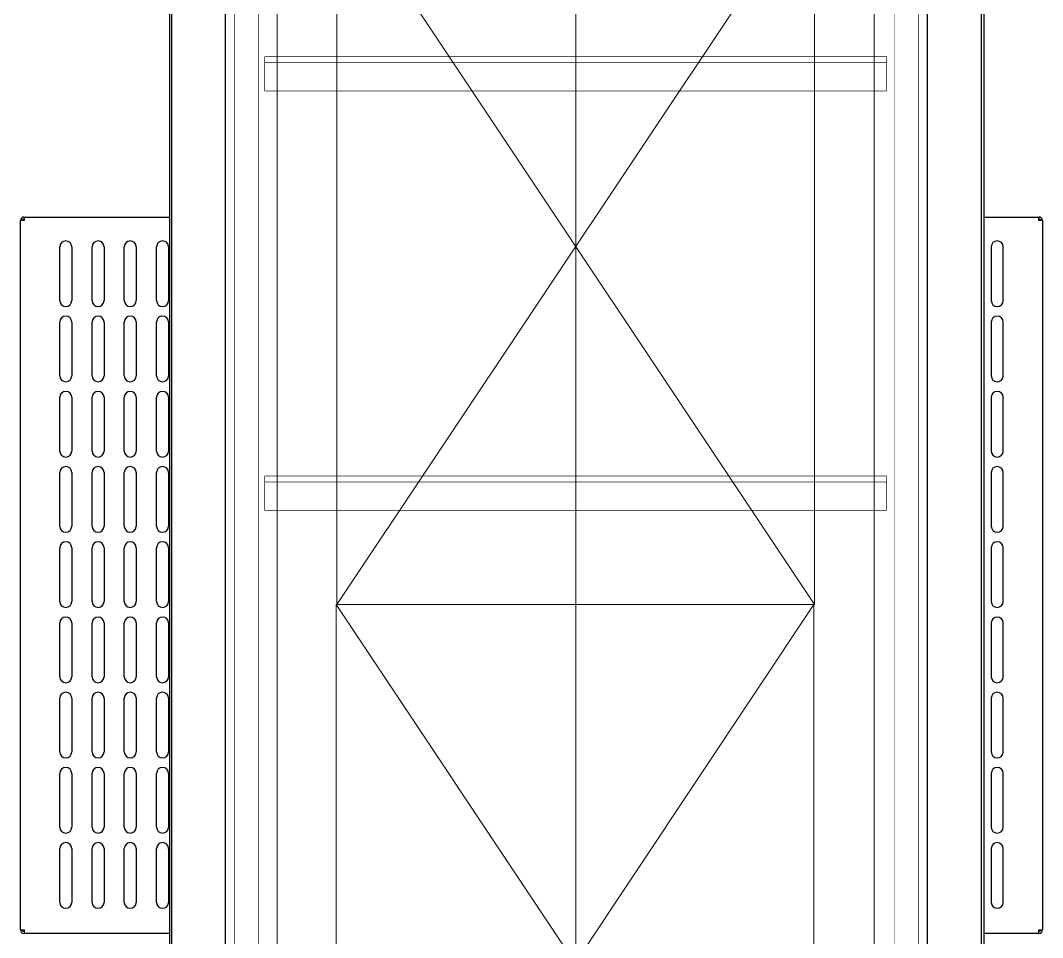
# Model space of a CAD drawing. Header units: millimetres. Extents: x -187347 to 135007, y -6415 to 292048.
# Drawn here: x -67832 to -66976, y 35163 to 35931 of the extents above; entities that cross this region are included whole.
import ezdxf

# ---------------------------------------------------------------- set-up
doc = ezdxf.new("R2010")
doc.units = ezdxf.units.MM
doc.header["$LTSCALE"] = 100
doc.linetypes.add('CENTER', pattern=[50.8, 31.75, -6.35, 6.35, -6.35])
doc.layers.get('0').update_dxf_attribs({"lineweight": 18})
doc.layers.add('Layout Cabinplant', color=30, linetype='Continuous')
doc.layers.add('Layout Kromeka', color=1, linetype='Continuous', lineweight=5)
doc.layers.add('LOGISTICS', color=3, linetype='Continuous', lineweight=18)

# ---------------------------------------------------------------- blocks, each defined once
blk = doc.blocks.new('A$C1d77bf3c')
at = {"color": 0, "ltscale": 20}
for p, q in [((0, 0), (400, 600)), ((0, 600), (400, 0)), ((0, 600), (0, 0)), ((400, 600), (0, 600)), ((400, 0), (400, 600)), ((0, 0), (400, 0))]:
    blk.add_line(p, q, dxfattribs=at)
blk = doc.blocks.new('*U60')
at = {"ltscale": 10}
for p, q in [((1800, 100), (-5400, 100)), ((-5400, -400), (1800, -400))]:
    blk.add_line(p, q, dxfattribs=at)
at = {"color": 4, "linetype": 'CENTER', "ltscale": 10}
blk.add_lwpolyline([(-5400, -150), (1800, -150)], dxfattribs=at)
blk = doc.blocks.new('CP_Whole bird batching')
at = {"layer": 'Layout Cabinplant', "linetype": 'Continuous'}
for p, q in [((-49829.34, -1736.76), (-49829.34, -1739.76)), ((-49829.34, -1736.76), (-49235.34, -1736.76)), ((-49235.34, -1739.76), (-49235.34, -1736.76)), ((-49829.34, -1739.76), (-49832.35, -1739.76)), ((-49832.35, -1861.48), (-49832.35, -1739.76)), ((-49232.34, -1739.76), (-49235.34, -1739.76)), ((-49232.34, -1739.76), (-49232.34, -1861.48)), ((-49806.34, -1769.76), (-49761.34, -1769.76)), ((-49743.34, -1769.76), (-49698.34, -1769.76)), ((-49680.34, -1769.76), (-49635.34, -1769.76)), ((-49617.34, -1769.76), (-49572.34, -1769.76)), ((-49554.34, -1769.76), (-49509.34, -1769.76)), ((-49491.34, -1769.76), (-49446.34, -1769.76)), ((-49428.34, -1769.76), (-49383.34, -1769.76)), ((-49365.34, -1769.76), (-49320.34, -1769.76)), ((-49302.34, -1769.76), (-49257.34, -1769.76)), ((-49761.34, -1779.76), (-49806.34, -1779.76)), ((-49698.34, -1779.76), (-49743.34, -1779.76)), ((-49635.34, -1779.76), (-49680.34, -1779.76)), ((-49572.34, -1779.76), (-49617.34, -1779.76)), ((-49509.34, -1779.76), (-49554.34, -1779.76)), ((-49446.34, -1779.76), (-49491.34, -1779.76)), ((-49383.34, -1779.76), (-49428.34, -1779.76)), ((-49320.34, -1779.76), (-49365.34, -1779.76)), ((-49257.34, -1779.76), (-49302.34, -1779.76)), ((-49806.34, -1796.76), (-49761.34, -1796.76)), ((-49743.34, -1796.76), (-49698.34, -1796.76)), ((-49680.34, -1796.76), (-49635.34, -1796.76)), ((-49617.34, -1796.76), (-49572.34, -1796.76)), ((-49554.34, -1796.76), (-49509.34, -1796.76)), ((-49491.34, -1796.76), (-49446.34, -1796.76)), ((-49428.34, -1796.76), (-49383.34, -1796.76)), ((-49365.34, -1796.76), (-49320.34, -1796.76)), ((-49302.34, -1796.76), (-49257.34, -1796.76)), ((-49761.34, -1806.76), (-49806.34, -1806.76)), ((-49698.34, -1806.76), (-49743.34, -1806.76)), ((-49635.34, -1806.76), (-49680.34, -1806.76)), ((-49572.34, -1806.76), (-49617.34, -1806.76)), ((-49509.34, -1806.76), (-49554.34, -1806.76)), ((-49446.34, -1806.76), (-49491.34, -1806.76)), ((-49383.34, -1806.76), (-49428.34, -1806.76)), ((-49320.34, -1806.76), (-49365.34, -1806.76)), ((-49257.34, -1806.76), (-49302.34, -1806.76)), ((-49806.34, -1823.76), (-49761.34, -1823.76)), ((-49743.34, -1823.76), (-49698.34, -1823.76)), ((-49680.34, -1823.76), (-49635.34, -1823.76)), ((-49617.34, -1823.76), (-49572.34, -1823.76)), ((-49554.34, -1823.76), (-49509.34, -1823.76)), ((-49491.34, -1823.76), (-49446.34, -1823.76)), ((-49428.34, -1823.76), (-49383.34, -1823.76)), ((-49365.34, -1823.76), (-49320.34, -1823.76)), ((-49302.34, -1823.76), (-49257.34, -1823.76)), ((-49761.34, -1833.76), (-49806.34, -1833.76)), ((-49698.34, -1833.76), (-49743.34, -1833.76)), ((-49635.34, -1833.76), (-49680.34, -1833.76)), ((-49572.34, -1833.76), (-49617.34, -1833.76)), ((-49509.34, -1833.76), (-49554.34, -1833.76)), ((-49446.34, -1833.76), (-49491.34, -1833.76)), ((-49383.34, -1833.76), (-49428.34, -1833.76)), ((-49320.34, -1833.76), (-49365.34, -1833.76)), ((-49257.34, -1833.76), (-49302.34, -1833.76)), ((-49806.34, -1850.76), (-49761.34, -1850.76)), ((-49743.34, -1850.76), (-49698.34, -1850.76)), ((-49680.34, -1850.76), (-49635.34, -1850.76)), ((-49617.34, -1850.76), (-49572.34, -1850.76)), ((-49554.34, -1850.76), (-49509.34, -1850.76)), ((-49491.34, -1850.76), (-49446.34, -1850.76)), ((-49428.34, -1850.76), (-49383.34, -1850.76)), ((-49365.34, -1850.76), (-49320.34, -1850.76)), ((-49302.34, -1850.76), (-49257.34, -1850.76)), ((-45816.31, -1861.48), (-49954.87, -1861.48)), ((-49950.37, -1863.48), (-45816.31, -1863.48)), ((-49761.34, -1860.76), (-49806.34, -1860.76)), ((-49698.34, -1860.76), (-49743.34, -1860.76)), ((-49635.34, -1860.76), (-49680.34, -1860.76)), ((-49572.34, -1860.76), (-49617.34, -1860.76)), ((-49509.34, -1860.76), (-49554.34, -1860.76)), ((-49446.34, -1860.76), (-49491.34, -1860.76)), ((-49383.34, -1860.76), (-49428.34, -1860.76)), ((-49320.34, -1860.76), (-49365.34, -1860.76)), ((-49257.34, -1860.76), (-49302.34, -1860.76)), ((-45590.08, -1908.26), (-49944.87, -1908.26)), ((-45590.08, -2496.09), (-50212.76, -2496.09)), ((-45816.31, -2541.48), (-50071.58, -2541.48)), ((-45816.31, -2543.48), (-50071.58, -2543.48)), ((-49832.34, -2589.76), (-49832.34, -2543.48)), ((-49761.34, -2549.76), (-49806.34, -2549.76)), ((-49698.34, -2549.76), (-49743.34, -2549.76)), ((-49635.34, -2549.76), (-49680.34, -2549.76)), ((-49572.34, -2549.76), (-49617.34, -2549.76)), ((-49509.34, -2549.76), (-49554.34, -2549.76)), ((-49446.34, -2549.76), (-49491.34, -2549.76)), ((-49383.34, -2549.76), (-49428.34, -2549.76)), ((-49320.34, -2549.76), (-49365.34, -2549.76)), ((-49257.34, -2549.76), (-49302.34, -2549.76)), ((-49232.34, -2543.48), (-49232.34, -2589.76)), ((-49806.34, -2559.76), (-49761.34, -2559.76)), ((-49743.34, -2559.76), (-49698.34, -2559.76)), ((-49680.34, -2559.76), (-49635.34, -2559.76)), ((-49617.34, -2559.76), (-49572.34, -2559.76)), ((-49554.34, -2559.76), (-49509.34, -2559.76)), ((-49491.34, -2559.76), (-49446.34, -2559.76)), ((-49428.34, -2559.76), (-49383.34, -2559.76)), ((-49365.34, -2559.76), (-49320.34, -2559.76)), ((-49302.34, -2559.76), (-49257.34, -2559.76)), ((-49832.34, -2588.89), (-49832.34, -2589.76)), ((-49832.34, -2589.76), (-49829.34, -2589.76)), ((-49829.34, -2589.76), (-49829.34, -2592.76)), ((-49235.34, -2592.76), (-49829.34, -2592.76)), ((-49235.34, -2589.76), (-49232.34, -2589.76)), ((-49235.34, -2592.76), (-49235.34, -2589.76))]:
    blk.add_line(p, q, dxfattribs=at)
at = {"layer": 'Layout Cabinplant', "linetype": 'Continuous', "const_width": 0.5}
for points in [[(-45585.47, -1916.26), (-50181.78, -1916.26)], [(-45585.47, -1936.26), (-50181.78, -1936.26)], [(-49478.1, -2462.26), (-49478.1, -1941.26)], [(-49478.1, -1941.26), (-49454.17, -1941.26)], [(-49454.17, -2462.26), (-49454.17, -1941.26)], [(-49454.17, -1941.26), (-49449.23, -1941.26)], [(-49449.23, -2462.26), (-49449.23, -1941.26)], [(-49126.88, -2462.26), (-49126.88, -1941.26)], [(-49126.88, -1941.26), (-49102.94, -1941.26)], [(-49102.94, -2462.26), (-49102.94, -1941.26)], [(-49102.94, -1941.26), (-49098, -1941.26)], [(-49098, -2462.26), (-49098, -1941.26)], [(-49478.1, -2462.26), (-49454.17, -2462.26)], [(-49454.17, -2462.26), (-49449.23, -2462.26)], [(-49126.88, -2462.26), (-49102.94, -2462.26)], [(-49102.94, -2462.26), (-49098, -2462.26)], [(-45585.42, -2468.76), (-50182.02, -2468.76)], [(-45585.42, -2488.76), (-50182.02, -2488.76)]]:
    blk.add_lwpolyline(points, dxfattribs=at)
at = {"layer": 'Layout Cabinplant', "linetype": 'Continuous'}
for centre, radius, start, end in [((-49829.35, -1739.76), 3, 89.92598, 179.92607), ((-49235.34, -1739.76), 3, 0, 90), ((-49829.34, -1739.76), 1.5, 90, 180), ((-49235.34, -1739.76), 1.5, 0, 90), ((-49806.34, -1774.76), 5, 90, 270), ((-49761.34, -1774.76), 5, 270, 90), ((-49743.34, -1774.76), 5, 90, 270), ((-49698.34, -1774.76), 5, 270, 90), ((-49680.34, -1774.76), 5, 90, 270), ((-49635.34, -1774.76), 5, 270, 90), ((-49617.34, -1774.76), 5, 90, 270), ((-49572.34, -1774.76), 5, 270, 90), ((-49554.34, -1774.76), 5, 90, 270), ((-49509.34, -1774.76), 5, 270, 90), ((-49491.34, -1774.76), 5, 90, 270), ((-49446.34, -1774.76), 5, 270, 90), ((-49428.34, -1774.76), 5, 90, 270), ((-49383.34, -1774.76), 5, 270, 90), ((-49365.34, -1774.76), 5, 90, 270), ((-49320.34, -1774.76), 5, 270, 90), ((-49302.34, -1774.76), 5, 90, 270), ((-49257.34, -1774.76), 5, 270, 90), ((-49806.34, -1801.76), 5, 90, 270), ((-49761.34, -1801.76), 5, 270, 90), ((-49743.34, -1801.76), 5, 90, 270), ((-49698.34, -1801.76), 5, 270, 90), ((-49680.34, -1801.76), 5, 90, 270), ((-49635.34, -1801.76), 5, 270, 90), ((-49617.34, -1801.76), 5, 90, 270), ((-49572.34, -1801.76), 5, 270, 90), ((-49554.34, -1801.76), 5, 90, 270), ((-49509.34, -1801.76), 5, 270, 90), ((-49491.34, -1801.76), 5, 90, 270), ((-49446.34, -1801.76), 5, 270, 90), ((-49428.34, -1801.76), 5, 90, 270), ((-49383.34, -1801.76), 5, 270, 90), ((-49365.34, -1801.76), 5, 90, 270), ((-49320.34, -1801.76), 5, 270, 90), ((-49302.34, -1801.76), 5, 90, 270), ((-49257.34, -1801.76), 5, 270, 90), ((-49806.34, -1828.76), 5, 90, 270), ((-49761.34, -1828.76), 5, 270, 90), ((-49743.34, -1828.76), 5, 90, 270), ((-49698.34, -1828.76), 5, 270, 90), ((-49680.34, -1828.76), 5, 90, 270), ((-49635.34, -1828.76), 5, 270, 90), ((-49617.34, -1828.76), 5, 90, 270), ((-49572.34, -1828.76), 5, 270, 90), ((-49554.34, -1828.76), 5, 90, 270), ((-49509.34, -1828.76), 5, 270, 90), ((-49491.34, -1828.76), 5, 90, 270), ((-49446.34, -1828.76), 5, 270, 90), ((-49428.34, -1828.76), 5, 90, 270), ((-49383.34, -1828.76), 5, 270, 90), ((-49365.34, -1828.76), 5, 90, 270), ((-49320.34, -1828.76), 5, 270, 90), ((-49302.34, -1828.76), 5, 90, 270), ((-49257.34, -1828.76), 5, 270, 90), ((-49806.34, -1855.76), 5, 90, 270), ((-49761.34, -1855.76), 5, 270, 90), ((-49743.34, -1855.76), 5, 90, 270), ((-49698.34, -1855.76), 5, 270, 90), ((-49680.34, -1855.76), 5, 90, 270), ((-49635.34, -1855.76), 5, 270, 90), ((-49617.34, -1855.76), 5, 90, 270), ((-49572.34, -1855.76), 5, 270, 90), ((-49554.34, -1855.76), 5, 90, 270), ((-49509.34, -1855.76), 5, 270, 90), ((-49491.34, -1855.76), 5, 90, 270), ((-49446.34, -1855.76), 5, 270, 90), ((-49428.34, -1855.76), 5, 90, 270), ((-49383.34, -1855.76), 5, 270, 90), ((-49365.34, -1855.76), 5, 90, 270), ((-49320.34, -1855.76), 5, 270, 90), ((-49302.34, -1855.76), 5, 90, 270), ((-49257.34, -1855.76), 5, 270, 90), ((-49806.34, -2554.76), 5, 90, 270), ((-49761.34, -2554.76), 5, 270, 90), ((-49743.34, -2554.76), 5, 90, 270), ((-49698.34, -2554.76), 5, 270, 90), ((-49680.34, -2554.76), 5, 90, 270), ((-49635.34, -2554.76), 5, 270, 90), ((-49617.34, -2554.76), 5, 90, 270), ((-49572.34, -2554.76), 5, 270, 90), ((-49554.34, -2554.76), 5, 90, 270), ((-49509.34, -2554.76), 5, 270, 90), ((-49491.34, -2554.76), 5, 90, 270), ((-49446.34, -2554.76), 5, 270, 90), ((-49428.34, -2554.76), 5, 90, 270), ((-49383.34, -2554.76), 5, 270, 90), ((-49365.34, -2554.76), 5, 90, 270), ((-49320.34, -2554.76), 5, 270, 90), ((-49302.34, -2554.76), 5, 90, 270), ((-49257.34, -2554.76), 5, 270, 90), ((-49829.34, -2589.76), 3, 180, 270), ((-49829.34, -2589.76), 1.5, 180, 270), ((-49235.34, -2589.76), 1.5, 270, 0), ((-49235.34, -2589.76), 3, 270, 0)]:
    blk.add_arc(centre, radius, start, end, dxfattribs=at)

msp = doc.modelspace()

# ---------------------------------------------------------------- block references
at = {"layer": 'Layout Cabinplant', "rotation": 90}
msp.add_blockref('CP_Whole bird batching', (-69568.46, 84998.95, 0), dxfattribs=at)
at = {"layer": 'Layout Kromeka', "xscale": -1, "rotation": 90}
msp.add_blockref('*U60', (-67516.7, 34092.64, 3.45), dxfattribs=at)
at = {"layer": 'LOGISTICS', "color": 5, "linetype": 'Continuous', "xscale": -1, "rotation": 180}
msp.add_blockref('A$C1d77bf3c', (-67566.7, 36041.95, 3.45), dxfattribs=at)
at = {"layer": 'LOGISTICS', "color": 102, "linetype": 'Continuous', "xscale": -1, "rotation": 180}
msp.add_blockref('A$C1d77bf3c', (-67567.16, 35441.95, 3.45), dxfattribs=at)

doc.saveas('drawing.dxf')
